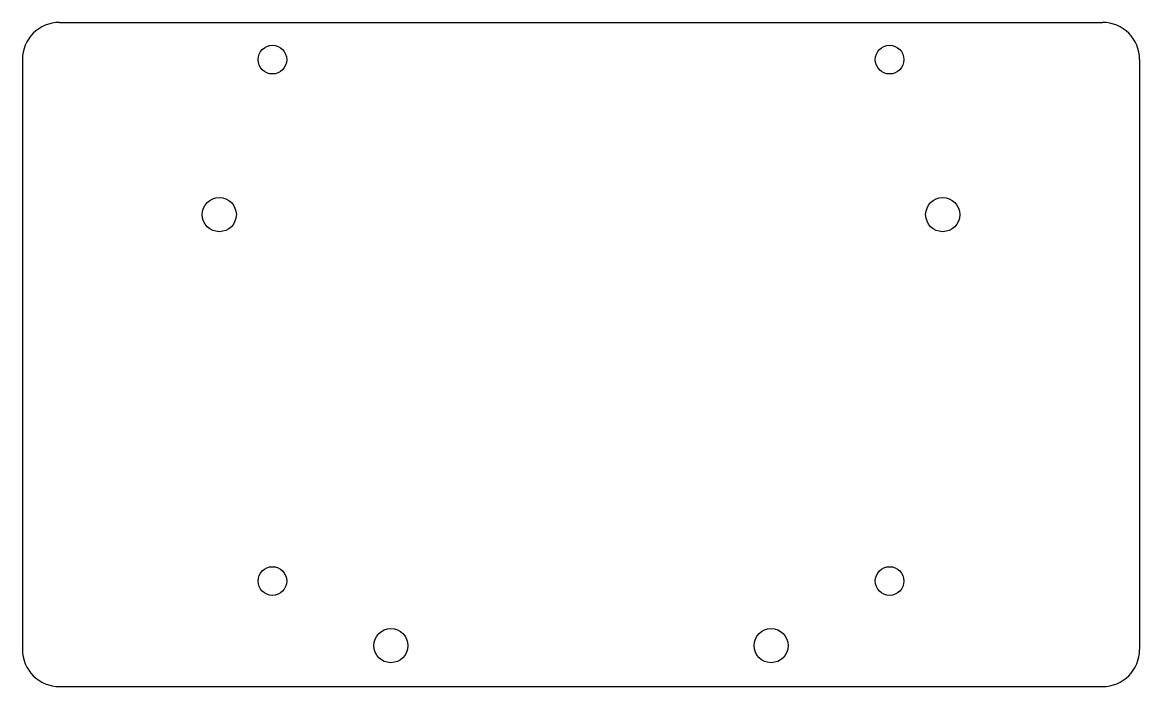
# Model space of a CAD drawing. Extents: x -53 to 53, y -34 to 28.
import ezdxf

# ---------------------------------------------------------------- set-up
doc = ezdxf.new("R2010")
doc.units = 0
doc.header["$MEASUREMENT"] = 0
doc.layers.add('MODELSKETCH_VISIBLE', color=7, linetype='CONTINUOUS')

msp = doc.modelspace()

# ---------------------------------------------------------------- linework, layer by layer
at = {"layer": 'MODELSKETCH_VISIBLE'}
for p, q in [((-49, 28), (49, 28)), ((-52.5, 24.5), (-52.5, -30.92)), ((52.5, 24.5), (52.5, -30.92)), ((-49, -34.42), (49, -34.42))]:
    msp.add_line(p, q, dxfattribs=at)
for centre, radius in [((-29, 24.5), 1.35), ((29, 24.5), 1.35), ((-33.99, 9.93), 1.6), ((33.99, 9.93), 1.6), ((-29, -24.5), 1.35), ((29, -24.5), 1.35), ((-17.86, -30.57), 1.6), ((17.86, -30.57), 1.6)]:
    msp.add_circle(centre, radius, dxfattribs=at)
for centre, start, end in [((-49, 24.5), 90, 180), ((49, 24.5), 0, 90), ((-49, -30.92), 180, 270), ((49, -30.92), 270, 0)]:
    msp.add_arc(centre, 3.5, start, end, dxfattribs=at)

doc.saveas('drawing.dxf')
